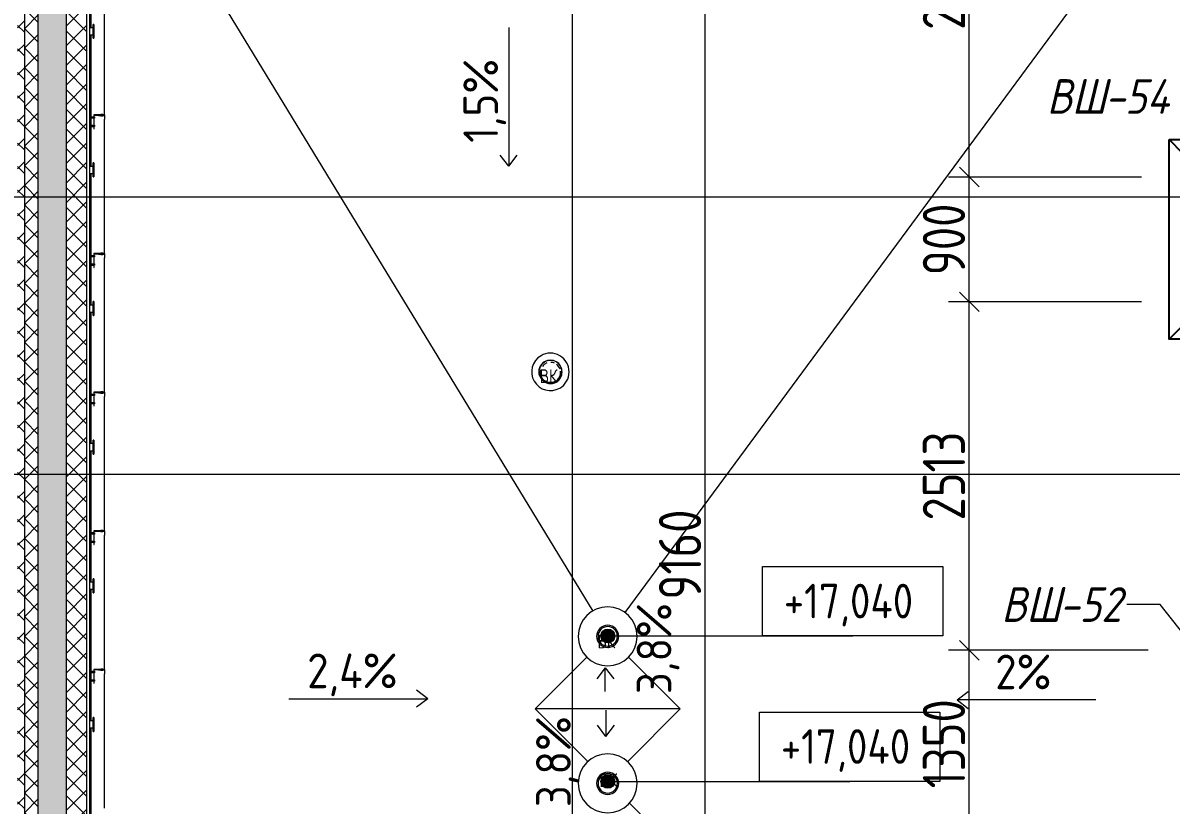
# Model space of a CAD drawing. Header units: millimetres. Extents: x -68946 to 690821, y -552984 to 293768.
# Drawn here: x 160057 to 168333, y -502842 to -497201 of the extents above; entities that cross this region are included whole.
import ezdxf

# ---------------------------------------------------------------- set-up
doc = ezdxf.new("R2010")
doc.units = ezdxf.units.MM
doc.linetypes.add('ADSK_Линия сетки', pattern=[2500, 2000, -250, 0, -250])
doc.layers.get('Defpoints').update_dxf_attribs({"color": 250})
for name, color, linetype, lineweight in [('Аннотация', 250, 'Continuous', 20), ('Крыша', 7, 'Continuous', 5), ('Оборудование', 7, 'Continuous', 9), ('Ограждение', 7, 'Continuous', 5), ('Оси', 250, 'Continuous', 9), ('Отметки', 7, 'Continuous', 9), ('Размеры', 7, 'Continuous', 9), ('Стены внутренние', 7, 'Continuous', 9), ('Стены наружные', 7, 'Continuous', 9), ('Стены отделка', 7, 'Continuous', 13), ('Стены перегородки', 7, 'Continuous', 13), ('Стены штриховка', 250, 'Continuous', 9)]:
    doc.layers.add(name, color=color, linetype=linetype, lineweight=lineweight)
doc.styles.add('GOST Common_1', font='', dxfattribs={"width": 0.9, "height": 250})
doc.styles.add('GOST Common_2', font='', dxfattribs={"width": 0.8, "height": 350})
doc.styles.add('GOST Common_I', font='', dxfattribs={"width": 0.9, "height": 250})
doc.styles.add('ISOCPEUR', font='isocpeur.ttf', dxfattribs={"width": 0.8, "height": 100})
doc.styles.add('ISOCPEUR_1', font='isocpeur.ttf', dxfattribs={"width": 0.9, "height": 250})
doc.styles.add('А3', font='ГОСТ тип А.ttf')
doc.styles.get('GOST Common_1').set_extended_font_data('GOST Common')
doc.styles.get('GOST Common_2').set_extended_font_data('GOST Common')
doc.styles.get('GOST Common_I').set_extended_font_data('GOST Common', italic=True)
doc.dimstyles.new('ADSK_Основной_2_мм_1', dxfattribs={"dimscale": 304.8, "dimtxt": 201.142999, "dimasz": 0.463911, "dimexe": 0.492126, "dimexo": 0.492126, "dimgap": 0.098425, "dimtad": 1, "dimdec": 0, "dimdsep": 46, "dimtxsty": 'GOST Common_2', "dimblk1": 'OBLIQUE', "dimblk2": 'OBLIQUE', "dimsah": 1, "dimcen": 0.09, "dimdle": 0.492126, "dimazin": 0, "dimtfac": 1, "dimtdec": 4, "dimtix": 1, "dimtmove": 0, "dimatfit": 3, "dimfxl": 1, "dimtvp": 1, "dimtolj": 1, "dimtzin": 0, "dimlwd": 9, "dimlwe": 9, "dimarcsym": 2})
pattern_1 = [(45, (23667.23, -543980.64), (-70.71068, 70.71068), []), (135, (23667.23, -543980.64), (-70.71068, -70.71068), [])]

# ---------------------------------------------------------------- blocks, each defined once
blk = doc.blocks.new('Ограждение - Н_800-V11-АР3_Кладочный план кровли _17_930 С2-3')
at = {"layer": 'Ограждение'}
for p, q in [((-2, 85), (-5, 85)), ((-2, 85), (-5, 85)), ((-5, 75), (-5, 85)), ((-5, 85), (-5, 75)), ((-5, 75), (-5, 85)), ((-5, 85), (-5, 75)), ((0, 100), (-2, 100)), ((-2, 100), (-2, 2)), ((0, 0), (0, 100)), ((15, 83), (0, 83)), ((15, 83), (0, 83)), ((15, 82.6), (15, 83)), ((15, 83), (15, 77)), ((15, 82.6), (15, 83)), ((15, 83), (15, 82.6)), ((-78, 32), (-80, 32)), ((-80, 32), (-80, 2)), ((-80, 2), (-35, 2)), ((-80, 2), (-80, 0)), ((-78, 4), (-78, 32)), ((-35, 4), (-78, 4)), ((-64.5, 9), (-57.5, 9)), ((-64.5, 9), (-64.5, 4)), ((-57.5, 9), (-50.5, 9)), ((-57.5, 9), (-57.5, 4)), ((-50.5, 9), (-50.5, 4)), ((-35, 2), (-35, 4)), ((-2, 2), (-35, 2)), ((-5, 75), (-2, 75)), ((-5, 75), (-2, 75)), ((-2, 24), (-5, 24)), ((-2, 24), (-5, 24)), ((-5, 14), (-5, 24)), ((-5, 24), (-5, 14)), ((-5, 14), (-5, 24)), ((-5, 24), (-5, 14)), ((-5, 14), (-2, 14)), ((-5, 14), (-2, 14)), ((0, 77), (15, 77)), ((0, 77), (15, 77)), ((15, 22), (0, 22)), ((15, 22), (0, 22)), ((0, 16), (15, 16)), ((0, 16), (15, 16)), ((15, 77), (15, 77.4)), ((15, 77), (15, 77.4)), ((15, 77.4), (15, 77)), ((15, 21.6), (15, 22)), ((15, 22), (15, 16)), ((15, 21.6), (15, 22)), ((15, 22), (15, 21.6)), ((15, 16), (15, 16.4)), ((15, 16), (15, 16.4)), ((15, 16.4), (15, 16)), ((-80, 0), (0, 0)), ((-64.5, 0), (-64.5, -5)), ((-57.5, -5), (-64.5, -5)), ((-57.5, 0), (-57.5, -5)), ((-50.5, -5), (-57.5, -5)), ((-50.5, 0), (-50.5, -5))]:
    blk.add_line(p, q, dxfattribs=at)
blk = doc.blocks.new('Ограждение - Ограждение-36046496-АР3_Кладочный план кровли _17_930 С2-3')
at = {"rotation": 180}
for p in [(136900.001, 46117), (136900.001, 45117), (136900.001, 44117), (136900.001, 43117), (136900.001, 42117)]:
    blk.add_blockref('Ограждение - Н_800-V11-АР3_Кладочный план кровли _17_930 С2-3', p, dxfattribs=at)
blk = doc.blocks.new('TN_Удлинитель для кровельного ограждения - Удлинитель для кровельного ограждения ТехноНИКОЛЬ 200 мм-V20-АР3_Кладочный план кровли _17_930 С2-3')
at = {"layer": 'Ограждение'}
for p, q in [((136900, 11769.9), (136895, 11769.9)), ((136895, 11759.9), (136895, 11769.9)), ((136895, 11769.9), (136895, 11768.6)), ((136895, 11679.9), (136895, 11759.9)), ((136900, 11768.6), (136900, 11769.9)), ((136900, 11769.9), (136900, 11759.9)), ((136900, 11759.9), (136900, 11679.9)), ((136895, 11745.4), (136870, 11745.4)), ((136870, 11694.4), (136895, 11694.4)), ((136895, 11669.9), (136895, 11679.9)), ((136895, 11671.3), (136895, 11669.9)), ((136895, 11669.9), (136900, 11669.9)), ((136900, 11679.9), (136900, 11669.9)), ((136900, 11669.9), (136900, 11671.3))]:
    blk.add_line(p, q, dxfattribs=at)
blk = doc.blocks.new('TN_Воронка ТехноНИКОЛЬ ВБ - Воронка ТехноНИКОЛЬ ВБ ЭКО_ Ø110х315мм-36661947-АР3_Кладочный план кровли _17_930 С2-3')
at = {"layer": 'Оборудование'}
for radius, start, end in [(212.5, 360, 180), (212.5, 180, 360), (80, 0, 180), (80, 180, 360), (70, 360, 180), (70, 180, 360)]:
    blk.add_arc((0, 0), radius, start, end, dxfattribs=at)
blk = doc.blocks.new('TN_Фановая труба - Фановая труба-V90-АР3_Кладочный план кровли _17_930 С2-3')
at = {"layer": 'Оборудование'}
for p, q in [((140056.9, 44263), (140056.9, 44263)), ((140326.9, 44263), (140326.9, 44263))]:
    blk.add_line(p, q, dxfattribs=at)
at = {"layer": 'Оборудование', "flags": 128}
for points in [[(140228.4, 44195.4), (140218.6, 44190.7), (140208.3, 44187.4), (140197.6, 44185.8), (140186.8, 44185.7), (140176.1, 44187.3), (140165.7, 44190.4), (140155.9, 44195), (140146.9, 44201), (140138.9, 44208.3), (140132.1, 44216.7), (140126.5, 44226), (140122.4, 44236), (140119.9, 44246.5), (140118.9, 44257.3), (140118.9, 44258.6)], [(140228.4, 44195.4), (140237.3, 44201.5), (140245.3, 44208.8), (140252, 44217.2), (140257.5, 44226.6), (140261.5, 44236.6), (140264, 44247.2), (140264.9, 44258), (140264.9, 44258.6)]]:
    blk.add_lwpolyline(points, dxfattribs=at)
at = {"layer": 'Оборудование'}
for centre, major_axis, start_param, end_param in [((140191.9, 44263), (135, 0), 2.094645, 5.236237), ((140191.9, 44263), (135, 0), 5.236237, 8.37783), ((140191.9, 44262.8), (82.6, 0), 2.094645, 5.236237), ((140191.9, 44263), (84, 0), 2.094645, 3.490908), ((140191.9, 44258.6), (73, 0), 2.094645, 2.487344), ((140191.9, 44263), (84, 0), 5.236237, 8.37783), ((140191.9, 44262.8), (82.6, 0), 5.236237, 8.37783), ((140191.9, 44258.6), (73, 0), 1.915651, 2.094645), ((140191.9, 44258.6), (73, 0), 1.14253, 1.540219), ((140191.9, 44258.6), (73, 0), 0.327499, 0.916547), ((140191.9, 44258.6), (73, 0), 2.880043, 3.272742), ((140191.9, 44258.6), (73, 0), 3.433636, 3.665441), ((140191.9, 44263), (84, 0), 3.839974, 5.236237), ((140191.9, 44258.6), (73, 0), 5.236237, 5.628936), ((140191.9, 44258.6), (73, 0), 6.021636, 6.414335), ((140191.9, 44258.6), (73, 0), 4.450839, 4.637845), ((140191.9, 44258.6), (73, 0), 5.057243, 5.236237)]:
    blk.add_ellipse(centre, major_axis=major_axis, ratio=0.999891, start_param=start_param, end_param=end_param, dxfattribs=at)
blk = doc.blocks.new('Высотные отметки - Рамка-32693647-АР3_Кладочный план кровли _17_930 С2-3')
at = {"layer": 'Аннотация'}
for p, q in [((-6.5, 0), (-6.5, 5)), ((-6.5, 5), (6.5, 5)), ((6.5, 5), (6.5, 0)), ((6.5, 0), (-6.5, 0))]:
    blk.add_line(p, q, dxfattribs=at)
blk = doc.blocks.new('_Oblique')
at = {"color": 0, "linetype": 'ByBlock', "lineweight": -2}
blk.add_line((-0.5, -0.5), (0.5, 0.5), dxfattribs=at)
blk = doc.blocks.new('*D6314')
at = {"layer": 'Defpoints', "color": 0, "lineweight": 30, "transparency": 16777216}
for p in [(164875.9, -496455.6), (164975.9, -496455.6), (164219, -505615.6)]:
    blk.add_point(p, dxfattribs=at)
at = {"layer": 'Размеры', "color": 0, "lineweight": 9, "transparency": 16777216}
for p, q in [((164975.9, -505765.6), (164975.9, -496305.6)), ((165025.9, -496455.6), (165125.9, -496455.6)), ((164369, -505615.6), (165125.9, -505615.6))]:
    blk.add_line(p, q, dxfattribs=at)
at = {"layer": 'Размеры', "color": 0, "lineweight": 9, "transparency": 16777216, "xscale": 141.4, "yscale": 141.4, "zscale": 141.4}
for p, rotation in [((164975.9, -496455.6), 90), ((164975.9, -505615.6), 270)]:
    blk.add_blockref('_Oblique', p, dxfattribs=dict(at, rotation=rotation))
at = {"layer": 'Размеры', "color": 0, "transparency": 16777216, "insert": (164793.5, -501035.6), "char_height": 304.8, "width": 560.473, "attachment_point": 5, "rotation": 90, "style": 'А3'}
blk.add_mtext('\\A1;9160', dxfattribs=at)
blk = doc.blocks.new('*D6334')
at = {"layer": 'Defpoints', "color": 0, "lineweight": 30, "transparency": 16777216}
for p in [(166878.4, -501725.5), (168319.2, -501725.5), (168319.2, -503075.5)]:
    blk.add_point(p, dxfattribs=at)
at = {"layer": 'Размеры', "color": 0, "lineweight": 9, "transparency": 16777216}
for p, q in [((166878.4, -503225.5), (166878.4, -501575.5)), ((168169.2, -501725.5), (166728.4, -501725.5)), ((168169.2, -503075.5), (166728.4, -503075.5))]:
    blk.add_line(p, q, dxfattribs=at)
at = {"layer": 'Размеры', "color": 0, "lineweight": 9, "transparency": 16777216, "xscale": 141.4, "yscale": 141.4, "zscale": 141.4}
for p, rotation in [((166878.4, -501725.5), 90), ((166878.4, -503075.5), 270)]:
    blk.add_blockref('_Oblique', p, dxfattribs=dict(at, rotation=rotation))
at = {"layer": 'Размеры', "color": 0, "transparency": 16777216, "insert": (166696, -502400.5), "char_height": 304.8, "width": 560.473, "attachment_point": 5, "rotation": 90, "style": 'А3'}
blk.add_mtext('\\A1;1350', dxfattribs=at)
blk = doc.blocks.new('*D6335')
at = {"layer": 'Defpoints', "color": 0, "lineweight": 30, "transparency": 16777216}
for p in [(166878.4, -499212.3), (168270.7, -499212.3), (168319.2, -501725.5)]:
    blk.add_point(p, dxfattribs=at)
at = {"layer": 'Размеры', "color": 0, "lineweight": 9, "transparency": 16777216}
for p, q in [((166878.4, -501875.5), (166878.4, -499062.3)), ((168120.7, -499212.3), (166728.4, -499212.3)), ((168169.2, -501725.5), (166728.4, -501725.5))]:
    blk.add_line(p, q, dxfattribs=at)
at = {"layer": 'Размеры', "color": 0, "lineweight": 9, "transparency": 16777216, "xscale": 141.4, "yscale": 141.4, "zscale": 141.4}
for p, rotation in [((166878.4, -499212.3), 90), ((166878.4, -501725.5), 270)]:
    blk.add_blockref('_Oblique', p, dxfattribs=dict(at, rotation=rotation))
at = {"layer": 'Размеры', "color": 0, "transparency": 16777216, "insert": (166696, -500468.9), "char_height": 304.8, "width": 560.473, "attachment_point": 5, "rotation": 90, "style": 'А3'}
blk.add_mtext('\\A1;2513', dxfattribs=at)
blk = doc.blocks.new('*D6336')
at = {"layer": 'Defpoints', "color": 0, "lineweight": 30, "transparency": 16777216}
for p in [(166878.4, -498312.3), (168270.7, -498312.3), (168270.7, -499212.3)]:
    blk.add_point(p, dxfattribs=at)
at = {"layer": 'Размеры', "color": 0, "lineweight": 9, "transparency": 16777216}
for p, q in [((166878.4, -499362.3), (166878.4, -498162.3)), ((168120.7, -498312.3), (166728.4, -498312.3)), ((168120.7, -499212.3), (166728.4, -499212.3))]:
    blk.add_line(p, q, dxfattribs=at)
at = {"layer": 'Размеры', "color": 0, "lineweight": 9, "transparency": 16777216, "xscale": 141.4, "yscale": 141.4, "zscale": 141.4}
for p, rotation in [((166878.4, -498312.3), 90), ((166878.4, -499212.3), 270)]:
    blk.add_blockref('_Oblique', p, dxfattribs=dict(at, rotation=rotation))
at = {"layer": 'Размеры', "color": 0, "transparency": 16777216, "insert": (166696, -498762.3), "char_height": 304.8, "width": 474.561, "attachment_point": 5, "rotation": 90, "style": 'А3'}
blk.add_mtext('\\A1;900', dxfattribs=at)
blk = doc.blocks.new('*D6337')
at = {"layer": 'Defpoints', "color": 0, "lineweight": 30, "transparency": 16777216}
for p in [(166878.4, -495478.2), (168398.2, -495478.2), (168270.7, -498312.3)]:
    blk.add_point(p, dxfattribs=at)
at = {"layer": 'Размеры', "color": 0, "lineweight": 9, "transparency": 16777216}
for p, q in [((166878.4, -498462.3), (166878.4, -495328.2)), ((168248.2, -495478.2), (166728.4, -495478.2)), ((168120.7, -498312.3), (166728.4, -498312.3))]:
    blk.add_line(p, q, dxfattribs=at)
at = {"layer": 'Размеры', "color": 0, "lineweight": 9, "transparency": 16777216, "xscale": 141.4, "yscale": 141.4, "zscale": 141.4}
for p, rotation in [((166878.4, -495478.2), 90), ((166878.4, -498312.3), 270)]:
    blk.add_blockref('_Oblique', p, dxfattribs=dict(at, rotation=rotation))
at = {"layer": 'Размеры', "color": 0, "transparency": 16777216, "insert": (166696, -496895.3), "char_height": 304.8, "width": 605.475, "attachment_point": 5, "rotation": 90, "style": 'А3'}
blk.add_mtext('\\A1;2834', dxfattribs=at)
blk = doc.blocks.new('йуф')
at = {"color": 7}
blk.add_lwpolyline([(11837.6, 45938.4), (13407.6, 45938.4), (13407.6, 44498.4), (11837.6, 44498.4)], close=True, dxfattribs=at)

msp = doc.modelspace()

# ---------------------------------------------------------------- hatches: boundary and pattern name
at = {"layer": 'Отметки'}
h = msp.add_hatch(color=256, dxfattribs=at)
edge = h.paths.add_edge_path()
edge.add_arc((164273.0601, -501622.728), 50, 0, 360)
h = msp.add_hatch(color=256, dxfattribs=at)
edge = h.paths.add_edge_path()
edge.add_arc((164273.0601, -502671.7211), 50, 0, 360)
at = {"layer": 'Стены внутренние', "lineweight": 5}
h = msp.add_hatch(dxfattribs=at)
h.set_pattern_fill('FP_13', color=256, style=0, pattern_type=2)
h.set_pattern_definition([(135, (23667.23, -543980.64), (-142.5612, -142.5612), []), (135, (23809.8, -543980.64), (-142.5612, -142.5612), [252.016, -50.403, 3.353, -47.05])])
h.paths.add_polyline_path([(160367.2308, -543955.6404), (160367.2308, -520429.6404), (160167.2308, -520429.6404), (160167.2308, -543955.6404)])
h.paths.add_polyline_path([(160171.2901, -520366.6404), (160223.2901, -520366.6404), (160223.2901, -519804.6404), (160171.2901, -519804.6404), (160171.2901, -520110.9666)])
h.paths.add_polyline_path([(160241.2901, -520366.6404), (160293.2901, -520366.6404), (160293.2901, -519804.6404), (160241.2901, -519804.6404), (160241.2901, -520110.9666)])
h.paths.add_polyline_path([(160311.2901, -520366.6404), (160363.2901, -520366.6404), (160363.2901, -519804.6404), (160311.2901, -519804.6404), (160311.2901, -520249.0755)])
h.paths.add_polyline_path([(160260.3331, -519741.6404), (160367.2308, -519741.6404), (160367.2308, -485005.6404), (160167.2308, -485005.6404), (160167.2308, -519741.6404), (160256.8609, -519741.6404)])
at = {"layer": 'Стены наружные', "lineweight": 5}
h = msp.add_hatch(dxfattribs=at)
h.set_pattern_fill('FP_34', color=256, style=0, pattern_type=2)
h.set_pattern_definition([(135, (23667.23, -543980.64), (-84.85281, -84.85281), []), (225, (23667.23, -543980.64), (84.85281, -84.85281), [])])
h.paths.add_polyline_path([(160067.2079, -544255.6404), (160067.2079, -520429.6404), (160017.2079, -520429.6404), (160017.2079, -544255.6404)])
h.paths.add_polyline_path([(160067.2079, -520366.6404), (160067.2079, -519804.6404), (160031.2901, -519804.6404), (160031.2901, -520366.6404)])
h.paths.add_polyline_path([(160067.2079, -519741.6404), (160067.2079, -484855.6404), (160017.2079, -484855.6404), (160017.7308, -489976.6404), (160031.2308, -489976.6404), (160030.9242, -490644.6404), (160017.2079, -490644.6404), (160017.2079, -519741.6404), (160025.0858, -519741.6404)])
h = msp.add_hatch(dxfattribs=at)
h.set_pattern_fill('FP_33', color=256, style=0, pattern_type=2)
h.set_pattern_definition(pattern_1)
h.paths.add_polyline_path([(160067.2079, -544155.6404), (160167.2079, -544155.6404), (160167.2079, -520429.6404), (160067.2079, -520429.6404), (160067.2079, -544141.9199)])
h.paths.add_polyline_path([(160067.2079, -520366.6404), (160083.2901, -520366.6404), (160083.1153, -519804.6404), (160067.2079, -519804.6404), (160067.2079, -519834.7487)])
h.paths.add_polyline_path([(160101.2901, -520366.6404), (160153.2901, -520366.6404), (160153.2901, -519804.6404), (160101.2901, -519804.6404), (160101.2901, -520110.9666)])
h.paths.add_polyline_path([(160067.2079, -519741.6404), (160167.2079, -519741.6404), (160167.2079, -484905.6404), (160067.2079, -484905.6404), (160067.2079, -519282.313)])
h.paths.add_polyline_path([(160083.5375, -490644.6404), (160083.2308, -490644.6404), (160083.5375, -489976.6404), (160101.2308, -489976.6404), (160100.9242, -490644.6404), (160084.4366, -490644.6404)])
h = msp.add_hatch(dxfattribs=at)
h.set_pattern_fill('FP_33', color=256, style=0, pattern_type=2)
h.set_pattern_definition(pattern_1)
h.paths.add_polyline_path([(160393.2308, -533371.641), (160517.2308, -533371.641), (160517.2308, -520429.6404), (160367.2308, -520429.6404), (160367.2308, -533371.641)])
h.paths.add_polyline_path([(160381.2901, -520366.6404), (160433.2901, -520366.6404), (160433.2901, -519804.6404), (160381.2901, -519804.6404), (160381.2901, -520249.0755)])
h.paths.add_polyline_path([(160472.4791, -520366.6404), (160503.2901, -520366.6404), (160503.2901, -519804.6404), (160451.2901, -519804.6404), (160451.2901, -520366.6404)])
h.paths.add_polyline_path([(160517.2308, -519741.6404), (160517.2308, -489924.641), (160367.2308, -489924.641), (160367.2308, -519741.6404), (160470.3182, -519741.6404)])
h.paths.add_polyline_path([(160437.5509, -486680.641), (160517.2308, -486680.641), (160517.2308, -485205.6404), (160367.2308, -485205.6404), (160367.2298, -486680.641)])

# ---------------------------------------------------------------- linework, layer by layer
at = {"color": 7}
for p, q in [((168418.6546, -498142.2719), (168318.6546, -498042.2719)), ((168418.6546, -499382.2719), (168318.6546, -499482.2719))]:
    msp.add_line(p, q, dxfattribs=at)
at = {"layer": 'Аннотация'}
for p, q in [((168254.2705, -501395.8409), (168015.5057, -501395.8409)), ((168788.2149, -502074.0734), (168254.2705, -501395.8409))]:
    msp.add_line(p, q, dxfattribs=at)
at = {"layer": 'Крыша'}
for p, q in [((160645.2308, -495665.2038), (164164.2088, -501443.9753)), ((164397.1808, -501454.3894), (168603.0007, -495750.2479)), ((163749.1305, -502148.6208), (164122.7936, -501774.9577)), ((164421.6681, -501774.9577), (164795.3311, -502148.6208)), ((164795.3311, -502148.6208), (163749.1305, -502148.6208)), ((164130.1106, -502529.6009), (163749.1305, -502148.6208)), ((164795.3311, -502148.6208), (164414.351, -502529.6009)), ((169369.9639, -507796.1404), (164428.9786, -502828.4812))]:
    msp.add_line(p, q, dxfattribs=at)
at = {"layer": 'Ограждение'}
for p, q in [((160545.2308, -496286.2084), (160545.2308, -497235.2862)), ((160645.2308, -497863.6923), (160645.2308, -496895.641)), ((160545.2308, -497286.2084), (160545.2308, -498235.2862)), ((160645.2308, -498863.6923), (160645.2308, -497895.641)), ((160545.2308, -498286.2084), (160545.2308, -499235.2862)), ((160645.2308, -499863.6923), (160645.2308, -498895.641)), ((160545.2308, -499286.2084), (160545.2308, -500235.2862)), ((160645.2308, -500863.6923), (160645.2308, -499895.641)), ((160545.2308, -500286.2084), (160545.2308, -501235.2862)), ((160645.2308, -501863.6923), (160645.2308, -500895.641)), ((160545.2308, -501286.2084), (160545.2308, -502235.2862)), ((160645.2308, -502863.6923), (160645.2308, -501895.641)), ((160545.2308, -502286.2084), (160545.2308, -503235.2862))]:
    msp.add_line(p, q, dxfattribs=at)
at = {"layer": 'Оси', "linetype": 'ADSK_Линия сетки', "ltscale": 100}
for p, q in [((160167.2308, -547719.4803), (160167.2308, -482778.6358)), ((164017.2308, -547719.4803), (164017.2308, -482778.6358)), ((88763.207, -498455.6404), (180488.1093, -498455.6404)), ((88763.207, -500455.6404), (180488.1093, -500455.6404))]:
    msp.add_line(p, q, dxfattribs=at)
at = {"layer": 'Отметки'}
for p, q in [((164273.0601, -501622.728), (166038.2114, -501622.728)), ((164273.0601, -502671.7211), (166016.7326, -502671.7211))]:
    msp.add_line(p, q, dxfattribs=at)
for centre in [(164273.0601, -501622.728), (164273.0601, -502671.7211)]:
    msp.add_circle(centre, 50, dxfattribs=at)
at = {"layer": 'Размеры'}
for p, q in [((163558.3278, -497233.4678), (163558.3278, -498233.4678)), ((163558.3278, -498233.4678), (163496.9417, -498153.4678)), ((163558.3278, -498233.4678), (163619.714, -498153.4678)), ((164254.1047, -501852.9213), (164192.7186, -501932.9213)), ((164254.1047, -501852.9213), (164315.4909, -501932.9213)), ((164254.1047, -502022.2126), (164254.1047, -501852.9213)), ((162974.3685, -502075.8574), (162894.3685, -502014.4713)), ((166791.0318, -502083.6161), (166871.0318, -502022.23)), ((161974.3685, -502075.8574), (162974.3685, -502075.8574)), ((162974.3685, -502075.8574), (162894.3685, -502137.2436)), ((166791.0318, -502083.6161), (166871.0318, -502145.0023)), ((167791.0318, -502083.6161), (166791.0318, -502083.6161)), ((164258.9416, -502158.1636), (164258.9416, -502346.8024)), ((164258.9416, -502346.8024), (164197.5554, -502266.8024)), ((164258.9416, -502346.8024), (164320.3278, -502266.8024))]:
    msp.add_line(p, q, dxfattribs=at)
at = {"layer": 'Стены отделка', "lineweight": 5}
msp.add_line((160167.2079, -519741.6404), (160167.2079, -485005.6404), dxfattribs=at)
at = {"layer": 'Стены перегородки'}
for p, q in [((160067.2079, -484905.6404), (160067.2079, -519741.6404)), ((160167.2308, -519741.6404), (160167.2308, -485005.6404)), ((160367.2308, -485205.6404), (160367.2308, -519741.6404)), ((160537.2308, -489652.641), (160537.2308, -519741.6404))]:
    msp.add_line(p, q, dxfattribs=at)
at = {"layer": 'Стены штриховка'}
msp.add_line((160517.2308, -519741.6404), (160517.2308, -486952.641), dxfattribs=at)

# ---------------------------------------------------------------- block references
at = {"color": 7}
msp.add_blockref('йуф', (156481.0838, -543980.641), dxfattribs=at)
at = {"layer": 'Оборудование'}
for name, p in [('TN_Фановая труба - Фановая труба-V90-АР3_Кладочный план кровли _17_930 С2-3', (23667.2298, -543980.641)), ('TN_Воронка ТехноНИКОЛЬ ВБ - Воронка ТехноНИКОЛЬ ВБ ЭКО_ Ø110х315мм-36661947-АР3_Кладочный план кровли _17_930 С2-3', (164272.2308, -501625.5205)), ('TN_Воронка ТехноНИКОЛЬ ВБ - Воронка ТехноНИКОЛЬ ВБ ЭКО_ Ø110х315мм-36661947-АР3_Кладочный план кровли _17_930 С2-3', (164272.2308, -502685.5205))]:
    msp.add_blockref(name, p, dxfattribs=at)
at = {"layer": 'Ограждение'}
for name, p in [('Ограждение - Ограждение-36046496-АР3_Кладочный план кровли _17_930 С2-3', (23667.2298, -543980.641)), ('TN_Удлинитель для кровельного ограждения - Удлинитель для кровельного ограждения ТехноНИКОЛЬ 200 мм-V20-АР3_Кладочный план кровли _17_930 С2-3', (23667.2298, -508980.641)), ('TN_Удлинитель для кровельного ограждения - Удлинитель для кровельного ограждения ТехноНИКОЛЬ 200 мм-V20-АР3_Кладочный план кровли _17_930 С2-3', (23667.2298, -509980.641)), ('TN_Удлинитель для кровельного ограждения - Удлинитель для кровельного ограждения ТехноНИКОЛЬ 200 мм-V20-АР3_Кладочный план кровли _17_930 С2-3', (23667.2298, -510980.641)), ('TN_Удлинитель для кровельного ограждения - Удлинитель для кровельного ограждения ТехноНИКОЛЬ 200 мм-V20-АР3_Кладочный план кровли _17_930 С2-3', (23667.2298, -511980.641)), ('TN_Удлинитель для кровельного ограждения - Удлинитель для кровельного ограждения ТехноНИКОЛЬ 200 мм-V20-АР3_Кладочный план кровли _17_930 С2-3', (23667.2298, -512980.641)), ('TN_Удлинитель для кровельного ограждения - Удлинитель для кровельного ограждения ТехноНИКОЛЬ 200 мм-V20-АР3_Кладочный план кровли _17_930 С2-3', (23667.2298, -513980.641))]:
    msp.add_blockref(name, p, dxfattribs=at)
at = {"layer": 'Отметки', "xscale": 99.99999999999993, "yscale": 99.99999999999993, "zscale": 99.99999999999993}
for p in [(166038.2114, -501622.728), (166016.7326, -502671.7211)]:
    msp.add_blockref('Высотные отметки - Рамка-32693647-АР3_Кладочный план кровли _17_930 С2-3', p, dxfattribs=at)

# ---------------------------------------------------------------- texts
at = {"layer": 'Аннотация', "attachment_point": 1}
for s, insert, char_height, width, style in [('ВШ', (167438.3942, -497606.1067), 250, 505.063125, 'GOST Common_I'), ('-54', (167855.113, -497606.1067), 250, 613.290937, 'GOST Common_I'), ('ВК', (163781.9588, -499698.6855), 100, 160.3375, 'ISOCPEUR'), ('ВШ', (167110.6307, -501270.8409), 250, 505.063125, 'GOST Common_I'), ('-52', (167527.3495, -501270.8409), 250, 591.645375, 'GOST Common_I'), ('ВК', (164198.7068, -501612.7656), 100, 160.3375, 'ISOCPEUR'), ('ВК', (164212.2519, -502612.7656), 100, 160.3375, 'ISOCPEUR')]:
    msp.add_mtext(s, dxfattribs=dict(at, insert=insert, char_height=char_height, width=width, style=style))
at = {"layer": 'Отметки', "char_height": 250, "width": 1191.744618, "attachment_point": 1, "line_spacing_factor": 1.022761, "style": 'GOST Common_1'}
for insert in [(165541.6512, -501246.0209), (165520.1724, -502295.014)]:
    msp.add_mtext('+17,040', dxfattribs=dict(at, insert=insert))
at = {"layer": 'Размеры', "char_height": 250, "attachment_point": 1, "rotation": 90, "line_spacing_factor": 1.149209, "style": 'ISOCPEUR_1'}
for s, insert, width in [('1,5%', (163231.7139, -498064.6098), 794.740729), ('3,8%', (164481.3151, -502042.0884), 854.495671), ('3,8%', (163755.781, -502857.6229), 854.495671)]:
    msp.add_mtext(s, dxfattribs=dict(at, insert=insert, width=width))
at = {"layer": 'Размеры', "char_height": 250, "attachment_point": 1, "line_spacing_factor": 1.149209, "style": 'ISOCPEUR_1'}
for s, insert, width in [('2,4%', (162105.8797, -501749.2435), 884.373142), ('2%', (167065.7058, -501757.0022), 540.782225)]:
    msp.add_mtext(s, dxfattribs=dict(at, insert=insert, width=width))

# ---------------------------------------------------------------- dimensions: what is measured, and where the dimension line sits
at = {"layer": 'Размеры'}
for base, p1, p2, override, picture, middle in [((166878.4161, -495478.2479), (168270.6546, -498312.2719), (168398.227, -495478.2479), {"dimtxt": 1, "dimlfac": 1, "dimpost": '<>', "dimtxsty": 'А3', "dimfxl": 2997.660026}, '*D6337', (166696.0161, -496895.2599)), ((164975.8667, -496455.5807), (164218.9768, -505615.6448), (164875.8818, -496455.5807), {"dimtxt": 1, "dimlfac": 1, "dimpost": '<>', "dimtxsty": 'А3', "dimfxl": 9183.588527}, '*D6314', (164793.4667, -501035.6128)), ((166878.4161, -498312.2719), (168270.6546, -499212.2719), (168270.6546, -498312.2719), {"dimtxt": 1, "dimlfac": 1, "dimpost": '<>', "dimtxsty": 'А3', "dimfxl": 640}, '*D6336', (166696.0161, -498762.2719)), ((166878.4161, -499212.2719), (168319.2298, -501725.5205), (168270.6546, -499212.2719), {"dimtxt": 1, "dimlfac": 1, "dimpost": '<>', "dimtxsty": 'А3', "dimfxl": 2711.261751}, '*D6335', (166696.0161, -500468.8962)), ((166878.4161, -501725.5205), (168319.2298, -503075.5205), (168319.2298, -501725.5205), {"dimtxt": 1, "dimlfac": 1, "dimpost": '<>', "dimtxsty": 'А3', "dimfxl": 1029.702664}, '*D6334', (166696.0161, -502400.5205))]:
    dim = msp.add_linear_dim(base=base, p1=p1, p2=p2, angle=90, dimstyle='ADSK_Основной_2_мм_1', override=override, dxfattribs=at)
    dim.commit()
    dim.dimension.update_dxf_attribs({"geometry": picture, "text_midpoint": middle})

doc.saveas('drawing.dxf')
